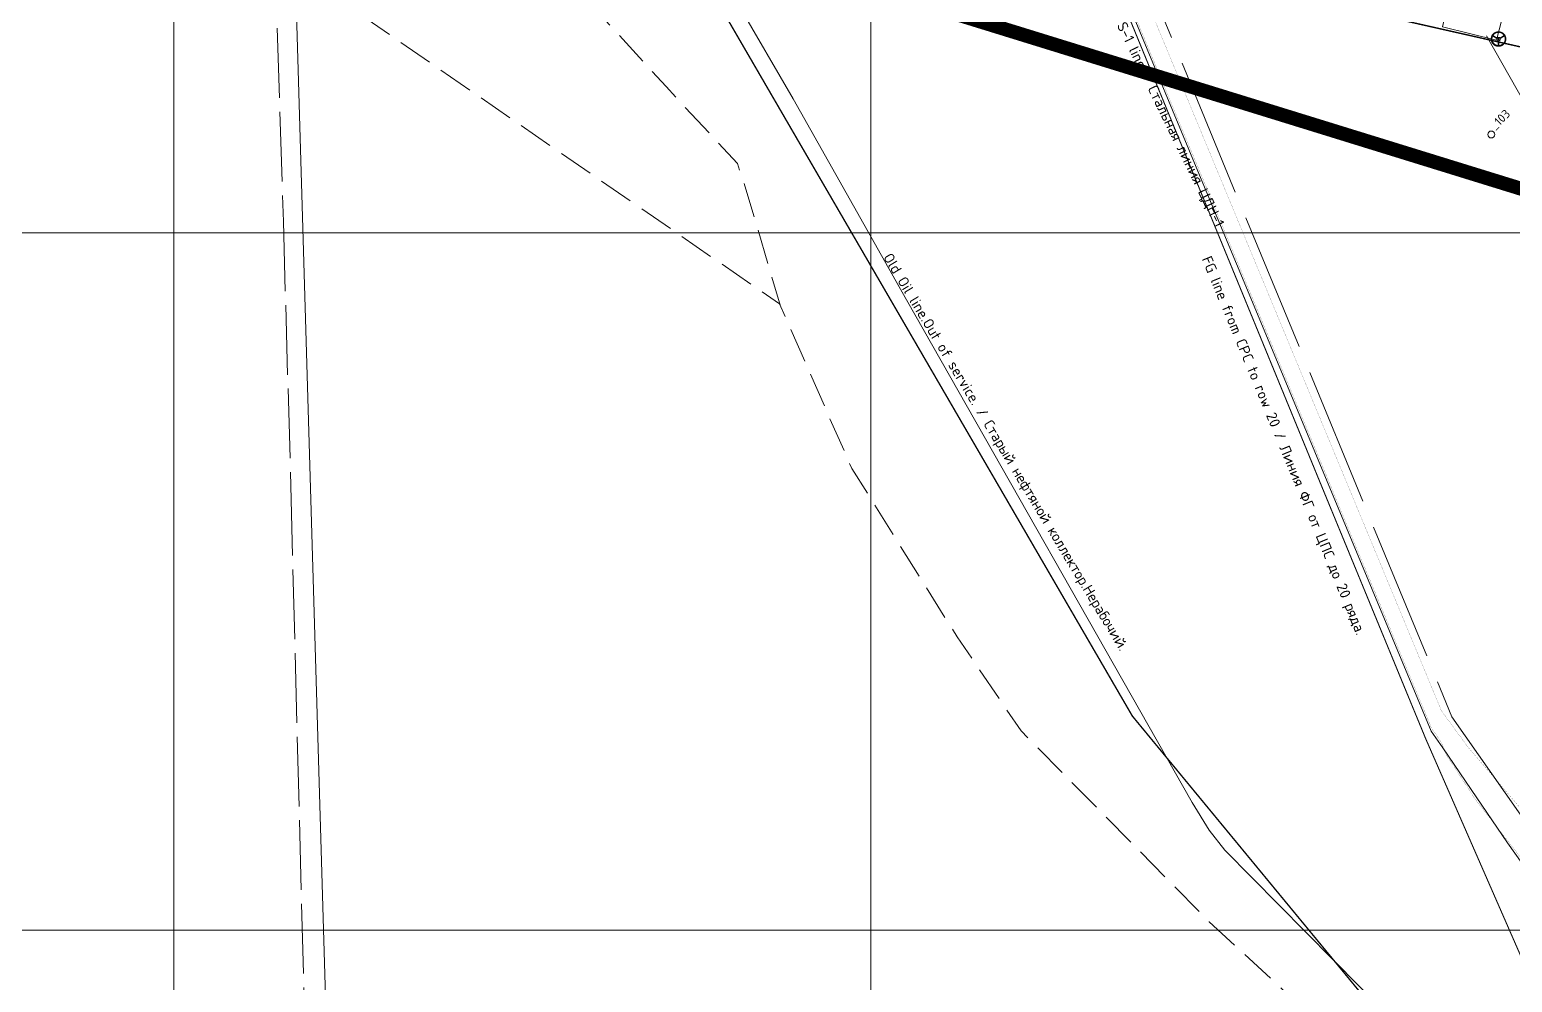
# Model space of a CAD drawing. Header units: millimetres. Extents: x 519 to 9564855, y -810 to 5021775.
# Drawn here: x 9527793 to 9529920, y 4995925 to 4997292 of the extents above; entities that cross this region are included whole.
import ezdxf

# ---------------------------------------------------------------- set-up
doc = ezdxf.new("R2010")
doc.units = ezdxf.units.MM
doc.header["$LTSCALE"] = 2
doc.header["$MEASUREMENT"] = 0
for name, pattern in [('92051501$0$GROUND1', [60, 50, -10]), ('92051501$0$GROUND2', [35, 25, -10]), ('DASHED', [0.75, 0.5, -0.25]), ('HIDDEN2', [4.7625, 3.175, -1.5875])]:
    doc.linetypes.add(name, pattern=pattern)
for name, color, linetype in [('FIBERGLASS', 212, 'Continuous'), ('GRID_PULKOVO', 7, 'Continuous'), ('Layer1', 1, 'Continuous'), ('New disposal wells', 191, 'Continuous'), ('OilColl&Flowlines', 3, 'Continuous'), ('OLD WELLS(dr.bfr2000)', 24, 'Continuous'), ('PPLINE_WAT', 7, 'WTR_LINE'), ('ROAD_FIELD', 255, '92051501$0$GROUND2'), ('водавод', 5, 'Continuous'), ('Скважины на 2014 год', 70, 'Continuous')]:
    doc.layers.add(name, color=color, linetype=linetype)
for name, color, linetype, lineweight in [('Land lease as of 24.06.2004', 47, 'HIDDEN2', 70), ('PPLINE_GAS', 4, 'GAS_LINE', 30), ('СНГ_трубопроводы', 244, 'Continuous', 50)]:
    doc.layers.add(name, color=color, linetype=linetype, lineweight=lineweight)
doc.styles.add('92051501$0$STANDARD', font='simplex.shx')
doc.styles.add('Elect', font='isocpeur.ttf')
doc.linetypes.add('GAS_LINE', pattern='A,0.5,-0.2,["G",92051501$0$STANDARD,S=0.1,R=0,X=-0.1,Y=-0.05],-0.05', length=0.75)
doc.linetypes.add('WTR_LINE', pattern='A,0.5,-0.2,["W",92051501$0$STANDARD,S=0.1,R=0,X=-0.1,Y=-0.05],-0.05', length=0.75)

msp = doc.modelspace()

# ---------------------------------------------------------------- linework, layer by layer
at = {"layer": 'FIBERGLASS', "color": 200, "linetype": 'ByBlock', "lineweight": 0, "ltscale": 50, "const_width": 1.5}
msp.add_lwpolyline([(9530707.85, 4995218.6), (9530669.403, 4995219.7328), (9530422.8818, 4995294.5192), (9530331.828, 4995348.2766), (9530246.0607, 4995410.2936), (9530167.9252, 4995486.7018), (9530103.2613, 4995572.3953), (9529876.04802, 4996091.69159), (9529796.1974, 4996274.1903), (9529645.70864, 4996639.35169), (9529515.04144, 4996957.45398), (9529468.47673, 4997070.81329), (9529432.00257, 4997159.60767), (9529400.83594, 4997235.48116), (9529323.1983, 4997424.6537)], dxfattribs=at)
at = {"layer": 'FIBERGLASS', "color": 3, "linetype": 'ByBlock', "lineweight": 0, "ltscale": 50, "const_width": 0.2}
msp.add_lwpolyline([(9529366.4667, 4997403.7465), (9529741.26666, 4996500.95701), (9529818.7477, 4996314.3266), (9529857.2424, 4996261.7656), (9530067.141, 4996017.978), (9530314.74518, 4995835.32196), (9530437.3451, 4995745.1597), (9530595.23581, 4995646.6188), (9530701.85, 4995580.08), (9530813.26463, 4995571.32707)], dxfattribs=at)
at = {"layer": 'GRID_PULKOVO', "lineweight": 0}
for p, q in [((9528000, 5011000), (9528000, 4992000)), ((9529000, 5011000), (9529000, 4992000)), ((9519000, 4997000), (9533000, 4997000)), ((9519000, 4996000), (9533000, 4996000))]:
    msp.add_line(p, q, dxfattribs=at)
at = {"layer": 'Land lease as of 24.06.2004', "color": 34, "linetype": 'DASHED', "lineweight": 0, "ltscale": 50, "const_width": 20}
msp.add_lwpolyline([(9519654.3, 5003739.6), (9532971.6, 5004566.6), (9534671.1, 5001241.4), (9547648.8, 4998330.8), (9546800.6, 4994774.1), (9538599.5, 4994719.2), (9534700.1, 4995931.6), (9534118, 4994384.9), (9531927.8, 4994990.9), (9532139.5, 4996381.2), (9522290.1, 4999426.3), (9519885.3, 4999727), (9519654.3, 5003739.6)], dxfattribs=at)
at = {"layer": 'Layer1', "color": 0, "linetype": 'ByBlock', "lineweight": 0, "ltscale": 7}
msp.add_lwpolyline([(9530705.86, 4995224.04), (9530694.2161, 4995224.7241), (9530496.8516, 4995451.2056), (9530321.195, 4995544.0739), (9530194.95182, 4995724.42032), (9529958.1212, 4996062.6051), (9529913.3441, 4996125.1016), (9529861.114, 4996201.55859), (9529820.4402, 4996261.5967), (9529804.0007, 4996285.0545), (9529552.49028, 4996889.06007), (9529469.41148, 4997088.57491), (9529372.94876, 4997320.23138), (9529335.4325, 4997410.4927), (9529333.52687, 4997409.72992), (9529332.368, 4997409.2843), (9529331.3384, 4997408.9399), (9529329.6465, 4997412.7738), (9529323.0895, 4997417.5883), (9529323.7919, 4997418.5782), (9529325.3863, 4997419.3087)], dxfattribs=at)
at = {"layer": 'New disposal wells', "color": 212, "lineweight": 0, "const_width": 2}
msp.add_lwpolyline([(9529330.52915, 4997406.79128), (9529619.49301, 4997337.37967), (9529959.16451, 4997260.75907), (9530407.62343, 4997154.82076)], dxfattribs=at)
at = {"layer": 'OilColl&Flowlines', "lineweight": 0, "const_width": 2}
for points in [[(9530806.837, 4995523.255), (9530339.037, 4995528.055), (9530144.337, 4995536.055), (9530050.037, 4995550.355), (9529994.137, 4995575.755), (9529937.937, 4995624.755), (9529375.237, 4996306.955), (9528765.35976, 4997356.77311), (9528762.737, 4997359.155), (9528761.337, 4997358.355), (9528740.537, 4997345.955), (9528751.237, 4997325.455)], [(9530806.837, 4995523.255), (9530339.037, 4995528.055), (9530144.337, 4995536.055), (9530050.037, 4995550.355), (9529994.137, 4995575.755), (9529937.937, 4995624.755), (9529375.237, 4996306.955), (9528770.50245, 4997347.9207)]]:
    msp.add_lwpolyline(points, dxfattribs=at)
at = {"layer": 'OLD WELLS(dr.bfr2000)', "lineweight": 0}
msp.add_circle((9529890.2, 4997141.2), 5, dxfattribs=at)
at = {"layer": 'PPLINE_GAS', "lineweight": 0, "ltscale": 25}
for p, q in [((9528810.47, 4997326.04), (9528888.5, 4997192.4)), ((9528888.5, 4997192.4), (9529051.32, 4996904.13)), ((9529051.32, 4996904.13), (9529461.15, 4996182.83)), ((9529461.15, 4996182.83), (9529485.48, 4996143.27)), ((9529485.48, 4996143.27), (9529508.12, 4996114.5)), ((9529508.12, 4996114.5), (9530009.62, 4995607.15))]:
    msp.add_line(p, q, dxfattribs=at)
at = {"layer": 'PPLINE_WAT', "lineweight": 0, "ltscale": 20}
msp.add_lwpolyline([(9528861.91772, 4999915.10427), (9528146.057, 4998336.879), (9528316.42417, 4992547.4023)], dxfattribs=at)
at = {"layer": 'PPLINE_WAT', "lineweight": 0}
for points in [[(9529883.32282, 4997282.6639), (9530269.337, 4996603.155), (9530483.637, 4995548.755), (9530739.837, 4995535.655)], [(9529900.58019, 4997288.58527), (9529900.58019, 4997288.58527), (9529901.10992, 4997288.57488), (9529901.62925, 4997288.53333), (9529902.14859, 4997288.46063), (9529902.65753, 4997288.37753), (9529903.1561, 4997288.25289), (9529903.64427, 4997288.11786), (9529904.13245, 4997287.95168), (9529904.59985, 4997287.76472), (9529905.05687, 4997287.55698), (9529905.50349, 4997287.32847), (9529905.93974, 4997287.07919), (9529906.36559, 4997286.80914), (9529906.77067, 4997286.51831), (9529907.16537, 4997286.20671), (9529907.53929, 4997285.88472), (9529907.90282, 4997285.54196), (9529908.24559, 4997285.17843), (9529908.57796, 4997284.8045), (9529908.88956, 4997284.40981), (9529909.18039, 4997284.00473), (9529909.45044, 4997283.57887), (9529909.69972, 4997283.14263), (9529909.92823, 4997282.696), (9529910.14635, 4997282.23899), (9529910.33331, 4997281.7612), (9529910.4995, 4997281.28341), (9529910.63453, 4997280.78485), (9529910.74878, 4997280.28628), (9529910.84226, 4997279.77734), (9529910.91497, 4997279.258), (9529910.95652, 4997278.72828), (9529910.9669, 4997278.19856), (9529910.9669, 4997278.19856), (9529910.95652, 4997277.65845), (9529910.91497, 4997277.12872), (9529910.84226, 4997276.60939), (9529910.74878, 4997276.10044), (9529910.63453, 4997275.60188), (9529910.4995, 4997275.10332), (9529910.33331, 4997274.61514), (9529910.14635, 4997274.14774), (9529909.92823, 4997273.69072), (9529909.69972, 4997273.24409), (9529909.45044, 4997272.80785), (9529909.18039, 4997272.382), (9529908.88956, 4997271.97692), (9529908.57796, 4997271.58222), (9529908.24559, 4997271.2083), (9529907.90282, 4997270.84476), (9529907.53929, 4997270.502), (9529907.16537, 4997270.18002), (9529906.77067, 4997269.86841), (9529906.36559, 4997269.57759), (9529905.93974, 4997269.30753), (9529905.50349, 4997269.05825), (9529905.05687, 4997268.82974), (9529904.59985, 4997268.62201), (9529904.13245, 4997268.43505), (9529903.64427, 4997268.27925), (9529903.1561, 4997268.13383), (9529902.65753, 4997268.01958), (9529902.14859, 4997267.9261), (9529901.62925, 4997267.86378), (9529901.10992, 4997267.82223), (9529900.58019, 4997267.81185), (9529900.58019, 4997267.81185), (9529900.04008, 4997267.82223), (9529899.51036, 4997267.86378), (9529898.99103, 4997267.9261), (9529898.48208, 4997268.01958), (9529897.97313, 4997268.13383), (9529897.48495, 4997268.27925), (9529896.99678, 4997268.43505), (9529896.52938, 4997268.62201), (9529896.06197, 4997268.82974), (9529895.61535, 4997269.05825), (9529895.1791, 4997269.30753), (9529894.76363, 4997269.57759), (9529894.35855, 4997269.86841), (9529893.96386, 4997270.18002), (9529893.58994, 4997270.502), (9529893.2264, 4997270.84476), (9529892.88364, 4997271.2083), (9529892.55127, 4997271.58222), (9529892.25005, 4997271.97692), (9529891.95922, 4997272.382), (9529891.68917, 4997272.80785), (9529891.43989, 4997273.24409), (9529891.21138, 4997273.69072), (9529891.00365, 4997274.14774), (9529890.81668, 4997274.61514), (9529890.66088, 4997275.10332), (9529890.51547, 4997275.60188), (9529890.40122, 4997276.10044), (9529890.30774, 4997276.60939), (9529890.24542, 4997277.12872), (9529890.20387, 4997277.65845), (9529890.19348, 4997278.19856), (9529890.19348, 4997278.19856), (9529890.20387, 4997278.72828), (9529890.24542, 4997279.258), (9529890.30774, 4997279.77734), (9529890.40122, 4997280.28628), (9529890.51547, 4997280.78485), (9529890.66088, 4997281.28341), (9529890.81668, 4997281.7612), (9529891.00365, 4997282.23899), (9529891.21138, 4997282.696), (9529891.43989, 4997283.14263), (9529891.68917, 4997283.57887), (9529891.95922, 4997284.00473), (9529892.25005, 4997284.40981), (9529892.55127, 4997284.8045), (9529892.88364, 4997285.17843), (9529893.2264, 4997285.54196), (9529893.58994, 4997285.88472), (9529893.96386, 4997286.20671), (9529894.35855, 4997286.51831), (9529894.76363, 4997286.80914), (9529895.1791, 4997287.07919), (9529895.61535, 4997287.32847), (9529896.06197, 4997287.55698), (9529896.52938, 4997287.76472), (9529896.99678, 4997287.95168), (9529897.48495, 4997288.11786), (9529897.97313, 4997288.25289), (9529898.48208, 4997288.37753), (9529898.99103, 4997288.46063), (9529899.51036, 4997288.53333), (9529900.04008, 4997288.57488), (9529900.58019, 4997288.58527)], [(9529900.17511, 4997275.80961), (9529900.17511, 4997275.80961), (9529899.93622, 4997275.89271), (9529899.70771, 4997275.98619), (9529899.4792, 4997276.11083), (9529899.27147, 4997276.24585), (9529899.07412, 4997276.40165), (9529898.89755, 4997276.56784), (9529898.73136, 4997276.7548), (9529898.59633, 4997276.95215), (9529898.47169, 4997277.15988), (9529898.36782, 4997277.37801), (9529898.29512, 4997277.60651), (9529898.24318, 4997277.84541), (9529898.22241, 4997278.09469), (9529898.2328, 4997278.34397), (9529898.27434, 4997278.59325), (9529898.34705, 4997278.85292), (9529892.14618, 4997282.74793), (9529892.14618, 4997282.74793), (9529892.01116, 4997282.49865), (9529891.88652, 4997282.24937), (9529891.77226, 4997281.9897), (9529891.6684, 4997281.73004), (9529891.56453, 4997281.45998), (9529891.47105, 4997281.17954), (9529891.38795, 4997280.90949), (9529891.31525, 4997280.61866), (9529891.25293, 4997280.33822), (9529891.20099, 4997280.04739), (9529891.14906, 4997279.75656), (9529891.1179, 4997279.46573), (9529891.08674, 4997279.16452), (9529891.06597, 4997278.86331), (9529891.05558, 4997278.56209), (9529891.05558, 4997278.26088), (9529891.06597, 4997277.95966), (9529891.08674, 4997277.65845), (9529891.10751, 4997277.34685), (9529891.14906, 4997277.04563), (9529891.19061, 4997276.74442), (9529891.25293, 4997276.4432), (9529891.31525, 4997276.14199), (9529891.38795, 4997275.84077), (9529891.47105, 4997275.53956), (9529891.56453, 4997275.24873), (9529891.6684, 4997274.9579), (9529891.78265, 4997274.66707), (9529891.90729, 4997274.37625), (9529892.04232, 4997274.0958), (9529892.18773, 4997273.81536), (9529892.34353, 4997273.53492), (9529892.34353, 4997273.53492), (9529892.49933, 4997273.26487), (9529892.67591, 4997273.0052), (9529892.84209, 4997272.74553), (9529893.02905, 4997272.49625), (9529893.2264, 4997272.25736), (9529893.42375, 4997272.01846), (9529893.6211, 4997271.78996), (9529893.83922, 4997271.57183), (9529894.04695, 4997271.3641), (9529894.27546, 4997271.15637), (9529894.50397, 4997270.95902), (9529894.74286, 4997270.77206), (9529894.98176, 4997270.5851), (9529895.22065, 4997270.41891), (9529895.46993, 4997270.25272), (9529895.7296, 4997270.09692), (9529895.97888, 4997269.94112), (9529896.24893, 4997269.80609), (9529896.5086, 4997269.67107), (9529896.77866, 4997269.54643), (9529897.04871, 4997269.43217), (9529897.32915, 4997269.3283), (9529897.59921, 4997269.22444), (9529897.87965, 4997269.14134), (9529898.17048, 4997269.05825), (9529898.45092, 4997268.98554), (9529898.73136, 4997268.92322), (9529899.02219, 4997268.87129), (9529899.31301, 4997268.81936), (9529899.59346, 4997268.7882), (9529899.88428, 4997268.76742), (9529900.17511, 4997268.74665), (9529900.17511, 4997275.80961)], [(9529898.71058, 4997279.62153), (9529898.71058, 4997279.62153), (9529898.91832, 4997279.87082), (9529899.15721, 4997280.08894), (9529899.41688, 4997280.26551), (9529899.67655, 4997280.40054), (9529899.95699, 4997280.49402), (9529900.24782, 4997280.56673), (9529900.53865, 4997280.59789), (9529900.82947, 4997280.59789), (9529901.10992, 4997280.56673), (9529901.39036, 4997280.50441), (9529901.65002, 4997280.42131), (9529901.88892, 4997280.30706), (9529902.11743, 4997280.17203), (9529902.30439, 4997280.00584), (9529902.47057, 4997279.82927), (9529902.6056, 4997279.62153), (9529908.69221, 4997283.43346), (9529908.69221, 4997283.43346), (9529908.5468, 4997283.67235), (9529908.38061, 4997283.90086), (9529908.21443, 4997284.12937), (9529908.03785, 4997284.35787), (9529907.85089, 4997284.576), (9529907.66393, 4997284.79412), (9529907.4562, 4997285.00185), (9529907.24846, 4997285.20959), (9529907.03034, 4997285.40693), (9529906.81222, 4997285.60428), (9529906.57332, 4997285.79124), (9529906.33443, 4997285.96782), (9529906.09554, 4997286.14439), (9529905.84626, 4997286.31058), (9529905.58659, 4997286.47676), (9529905.32692, 4997286.62218), (9529905.05687, 4997286.76759), (9529904.78681, 4997286.91301), (9529904.50637, 4997287.03765), (9529904.22593, 4997287.16229), (9529903.94549, 4997287.27654), (9529903.65466, 4997287.38041), (9529903.36383, 4997287.47389), (9529903.073, 4997287.55698), (9529902.77179, 4997287.64008), (9529902.47057, 4997287.7024), (9529902.16936, 4997287.76472), (9529901.85776, 4997287.81665), (9529901.55654, 4997287.84781), (9529901.24494, 4997287.87897), (9529900.93334, 4997287.88936), (9529900.62174, 4997287.89974), (9529900.62174, 4997287.89974), (9529900.31014, 4997287.88936), (9529899.99854, 4997287.87897), (9529899.68694, 4997287.84781), (9529899.37533, 4997287.81665), (9529899.07412, 4997287.76472), (9529898.77291, 4997287.71278), (9529898.47169, 4997287.65046), (9529898.18086, 4997287.57776), (9529897.87965, 4997287.48427), (9529897.59921, 4997287.39079), (9529897.30838, 4997287.29731), (9529897.02794, 4997287.18306), (9529896.75788, 4997287.05842), (9529896.48783, 4997286.93378), (9529896.21777, 4997286.79875), (9529895.95811, 4997286.65334), (9529895.69844, 4997286.50792), (9529895.44916, 4997286.34174), (9529895.19988, 4997286.17555), (9529894.96098, 4997286.00936), (9529894.73247, 4997285.8224), (9529894.50397, 4997285.63544), (9529894.28585, 4997285.44848), (9529894.06773, 4997285.24075), (9529893.85999, 4997285.03301), (9529893.66264, 4997284.82528), (9529893.47568, 4997284.60716), (9529893.28872, 4997284.37865), (9529893.11215, 4997284.15014), (9529892.93557, 4997283.92163), (9529892.77977, 4997283.68274), (9529892.62397, 4997283.43346), (9529898.71058, 4997279.62153)], [(9529900.66329, 4997278.85292), (9529900.66329, 4997278.85292), (9529900.52826, 4997278.84253), (9529900.40362, 4997278.80098), (9529900.29975, 4997278.73866), (9529900.19588, 4997278.66596), (9529900.12318, 4997278.56209), (9529900.06086, 4997278.45822), (9529900.01931, 4997278.33358), (9529900.00892, 4997278.19856), (9529900.00892, 4997278.19856), (9529900.01931, 4997278.06353), (9529900.06086, 4997277.94927), (9529900.12318, 4997277.83502), (9529900.19588, 4997277.74154), (9529900.29975, 4997277.65845), (9529900.40362, 4997277.60651), (9529900.52826, 4997277.56497), (9529900.66329, 4997277.55458), (9529900.66329, 4997277.55458), (9529900.79831, 4997277.56497), (9529900.91257, 4997277.60651), (9529901.02682, 4997277.65845), (9529901.1203, 4997277.74154), (9529901.2034, 4997277.83502), (9529901.25533, 4997277.94927), (9529901.29688, 4997278.06353), (9529901.30726, 4997278.19856), (9529901.30726, 4997278.19856), (9529901.29688, 4997278.33358), (9529901.25533, 4997278.45822), (9529901.2034, 4997278.56209), (9529901.1203, 4997278.66596), (9529901.02682, 4997278.73866), (9529900.91257, 4997278.80098), (9529900.79831, 4997278.84253), (9529900.66329, 4997278.85292)], [(9529902.96914, 4997278.85292), (9529902.96914, 4997278.85292), (9529903.03146, 4997278.58286), (9529903.06262, 4997278.31281), (9529903.06262, 4997278.05314), (9529903.04184, 4997277.80386), (9529903.0003, 4997277.55458), (9529902.93798, 4997277.31569), (9529902.8445, 4997277.09756), (9529902.74063, 4997276.88983), (9529902.6056, 4997276.69248), (9529902.43941, 4997276.50552), (9529902.26284, 4997276.34972), (9529902.06549, 4997276.19392), (9529901.84737, 4997276.06928), (9529901.60848, 4997275.96541), (9529901.34881, 4997275.87193), (9529901.06837, 4997275.80961), (9529901.06837, 4997268.74665), (9529901.06837, 4997268.74665), (9529901.34881, 4997268.75704), (9529901.62925, 4997268.77781), (9529901.90969, 4997268.80897), (9529902.19013, 4997268.85052), (9529902.47057, 4997268.90245), (9529902.75102, 4997268.95438), (9529903.03146, 4997269.02709), (9529903.3119, 4997269.0998), (9529903.59234, 4997269.18289), (9529903.87278, 4997269.27637), (9529904.15322, 4997269.38024), (9529904.42328, 4997269.48411), (9529904.69333, 4997269.60875), (9529904.96338, 4997269.73339), (9529905.23344, 4997269.86841), (9529905.49311, 4997270.01383), (9529905.75277, 4997270.15924), (9529906.01244, 4997270.32543), (9529906.26172, 4997270.49162), (9529906.511, 4997270.66819), (9529906.7499, 4997270.84476), (9529906.98879, 4997271.04211), (9529907.2173, 4997271.23946), (9529907.44581, 4997271.44719), (9529907.66393, 4997271.65493), (9529907.87166, 4997271.88344), (9529908.0794, 4997272.11194), (9529908.27675, 4997272.35084), (9529908.46371, 4997272.58973), (9529908.65067, 4997272.83901), (9529908.81685, 4997273.09868), (9529908.98304, 4997273.36874), (9529908.98304, 4997273.36874), (9529909.13884, 4997273.64918), (9529909.28426, 4997273.92962), (9529909.41928, 4997274.22045), (9529909.54392, 4997274.50089), (9529909.64779, 4997274.79171), (9529909.75166, 4997275.09293), (9529909.84514, 4997275.38376), (9529909.92823, 4997275.67458), (9529910.00094, 4997275.9758), (9529910.07365, 4997276.27701), (9529910.12558, 4997276.56784), (9529910.16713, 4997276.86906), (9529910.19829, 4997277.17027), (9529910.22945, 4997277.47149), (9529910.23983, 4997277.76231), (9529910.25022, 4997278.06353), (9529910.25022, 4997278.36474), (9529910.22945, 4997278.65557), (9529910.20867, 4997278.9464), (9529910.17751, 4997279.24761), (9529910.14635, 4997279.53844), (9529910.09442, 4997279.81888), (9529910.04249, 4997280.10971), (9529909.96978, 4997280.39015), (9529909.89707, 4997280.67059), (9529909.81398, 4997280.95103), (9529909.7205, 4997281.23148), (9529909.62702, 4997281.50153), (9529909.51276, 4997281.7612), (9529909.39851, 4997282.03125), (9529909.27387, 4997282.29092), (9529909.13884, 4997282.5402), (9529902.96914, 4997278.85292)]]:
    msp.add_lwpolyline(points, dxfattribs=at)
at = {"layer": 'ROAD_FIELD', "lineweight": 0, "flags": 128}
for points in [[(9528209.6278, 5000198.85992), (9528358.913, 4999720.603), (9528495.611, 4999239.618), (9528468.78553, 4999145.72762), (9528458.04784, 4999047.9576), (9528449.69635, 4998989.534), (9528355.237, 4998813.516), (9528257.61083, 4998635.41573), (9528139.93228, 4998361.91387), (9528094.95551, 4998174.83252), (9528051.089, 4998017.985), (9528022.713, 4997917.376), (9527937.4, 4997724.046), (9528060.736, 4997590.921), (9528161.007, 4997528.155), (9528185.902, 4997533.818), (9528278.7193, 4997547.6119), (9528380.97166, 4997495.30172), (9528516.748, 4997417.364), (9528633.832, 4997289.293), (9528706.309, 4997209.857), (9528808.53826, 4997099.49757), (9528820.71113, 4997063.00208), (9528870.47497, 4996894.98902)], [(9525235.764, 4999937.663), (9525214.39793, 4999829.87718), (9525321.24899, 4999667.56701), (9525352.23578, 4999589.6154), (9525343.68774, 4999507.39244), (9525314.86562, 4999410.99821), (9525458.57511, 4999034.13591), (9525576.409, 4998966.23), (9526584.332, 4998370.48), (9527466.568, 4997825.709), (9528210.595, 4997352.658), (9528869.07269, 4996898.17941), (9528972.75783, 4996662.28052), (9529123.69984, 4996420.82557), (9529215.75408, 4996285.60314), (9529485.58681, 4996011.89516), (9529675.24078, 4995836.771), (9529872.299, 4995626.546), (9529974.57266, 4995534.13463), (9530170.987, 4995478.846), (9530259.524, 4995458.31), (9530549.231, 4995452.531), (9530549.231, 4995452.531), (9530549.231, 4995452.531), (9530549.231, 4995452.531)]]:
    msp.add_lwpolyline(points, dxfattribs=at)
at = {"layer": 'ROAD_FIELD', "linetype": '92051501$0$GROUND1', "lineweight": 0}
msp.add_lwpolyline([(9528141.037, 4997533.455), (9528157.237, 4997016.555), (9528167.837, 4996637.255), (9528194.237, 4995623.855), (9528179.537, 4995423.155), (9528144.137, 4995197.755), (9528175.637, 4995235.355), (9528263.037, 4995273.855), (9528445.537, 4995407.855), (9528674.437, 4995530.655), (9528943.637, 4995664.755), (9528969.437, 4995666.755), (9529352.937, 4995551.255), (9529540.57899, 4995513.34668), (9529950.237, 4995430.355), (9530122.90704, 4995390.99497), (9530268.337, 4995442.655), (9530387.95842, 4995455.74803)], dxfattribs=at)
at = {"layer": 'водавод', "color": 5, "linetype": 'ByBlock', "lineweight": 0, "ltscale": 50, "const_width": 0.2}
msp.add_lwpolyline([(9530692.84, 4995223.1), (9530587.7339, 4995292.7989), (9530310.10361, 4995552.30313), (9530258.7695, 4995637.4242), (9530100.15255, 4995864.29945), (9530096.56465, 4995869.43135), (9530086.75579, 4995883.4613), (9530073.9541, 4995901.77199), (9530035.89085, 4995956.21517), (9529934.3598, 4996101.4385), (9529867.015, 4996187.8337), (9529825.58227, 4996251.51486), (9529818.5918, 4996269.2838), (9529804.7664, 4996289.0861), (9529738.86292, 4996447.31373), (9529651.32944, 4996657.47279), (9529531.82243, 4996944.3971), (9529455.82454, 4997126.86039), (9529449.1388, 4997142.91218), (9529408.37217, 4997240.78874), (9529354.23365, 4997370.76988), (9529334.62668, 4997417.84425)], dxfattribs=at)
at = {"layer": 'Скважины на 2014 год', "color": 0, "linetype": 'ByBlock', "lineweight": 0}
msp.add_lwpolyline([(9529820.10745, 4997295.83128), (9529834.7039, 4997354.02874), (9529912.3005, 4997334.56681), (9529897.70405, 4997276.36935), (9529820.10745, 4997295.83128)], dxfattribs=at)
at = {"layer": 'СНГ_трубопроводы', "color": 5, "linetype": '92051501$0$GROUND1', "lineweight": 0, "ltscale": 2}
for p, q in [((9528805.64144, 4998796.53896), (9529833.59135, 4996305.82954)), ((9529833.59135, 4996305.82954), (9530083.67948, 4995949.77941))]:
    msp.add_line(p, q, dxfattribs=at)

# ---------------------------------------------------------------- texts
at = {"layer": 'FIBERGLASS', "color": 0, "lineweight": 0, "style": 'Elect'}
msp.add_text('FG line from CPC to row 20 / Линия ФГ от ЦПС до 20 ряда.', height=15, rotation=292.36692442, dxfattribs=at).set_placement((9529474.4478, 4996962.834))
at = {"layer": 'OilColl&Flowlines', "color": 0, "lineweight": 0, "style": 'Elect'}
for s, rotation, p in [('Steel PS-1 line / Стальная линия ЦДН-1', 296.02230461, (9529322.14705, 4997360.09682)), ('Old Oil line.Out of service. / Старый нефтяной коллектор.Нерабочий.', 301.01155997, (9529017.13107, 4996965.32974))]:
    msp.add_text(s, height=15, rotation=rotation, dxfattribs=at).set_placement(p)
at = {"layer": 'OLD WELLS(dr.bfr2000)', "lineweight": 0, "style": 'Elect'}
msp.add_text(' _103', height=12.5, rotation=44.99999992, dxfattribs=at).set_placement((9529890.2, 4997141.2))

doc.saveas('drawing.dxf')
